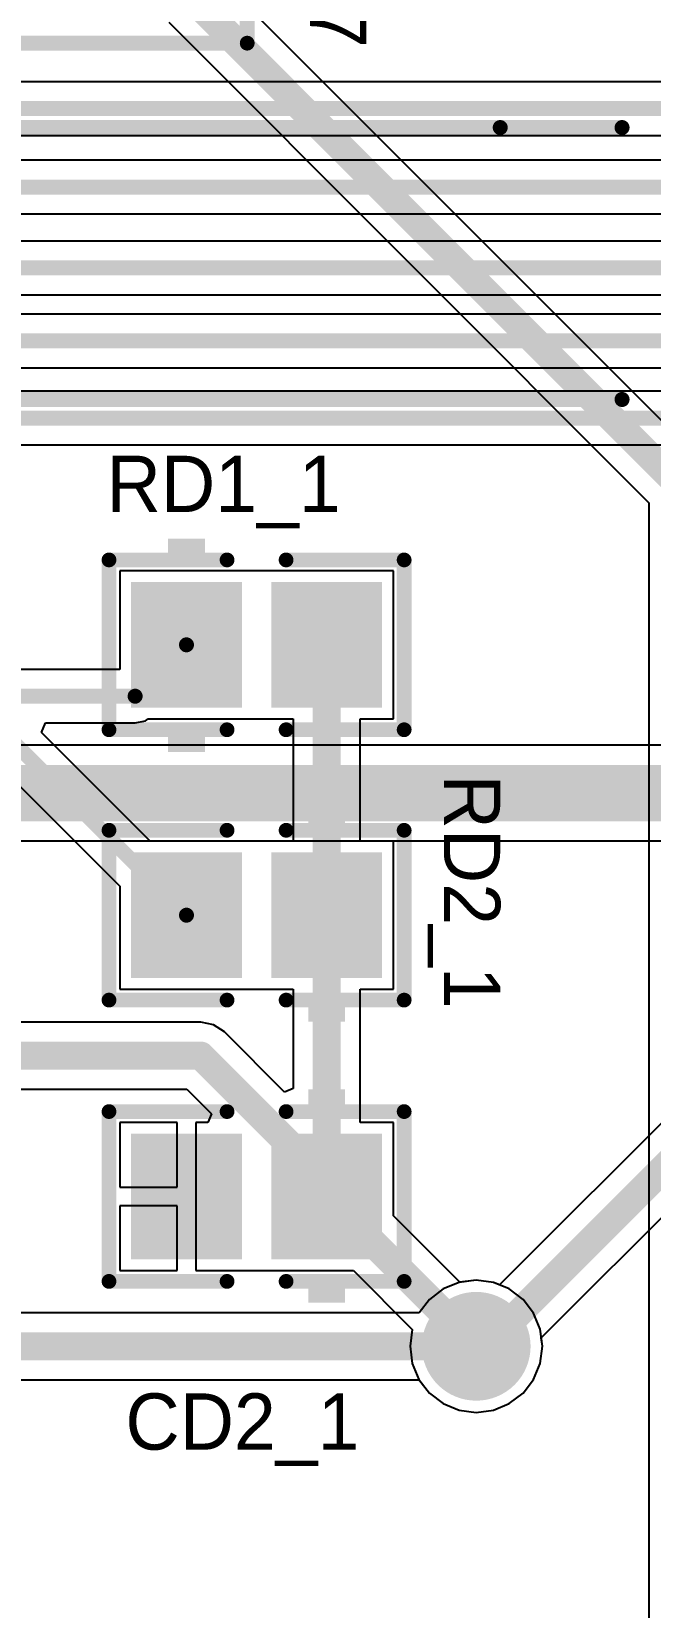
# Model space of a CAD drawing. Header units: millimetres. Extents: x 0.67 to 7.75, y 0.64 to 6.06.
# Drawn here: x 2.693 to 3.023, y 1.931 to 2.771 of the extents above; entities that cross this region are included whole.
import ezdxf

# ---------------------------------------------------------------- set-up
doc = ezdxf.new("R2010")
doc.units = ezdxf.units.MM
doc.header["$MEASUREMENT"] = 0
for name, color, linetype in [('BottomLayer', 5, 'Continuous'), ('BottomSolder', 6, 'Continuous'), ('MultiLayer', 9, 'Continuous'), ('PadHoleLayer', 156, 'Continuous'), ('TopLayer', 1, 'Continuous'), ('TopOverlay', 2, 'Continuous'), ('TopPaste', 8, 'Continuous'), ('TopSolder', 216, 'Continuous'), ('ViaHoleLayer', 16, 'Continuous')]:
    doc.layers.add(name, color=color, linetype=linetype)

# ---------------------------------------------------------------- blocks, each defined once
blk = doc.blocks.new('CC2012_0805_43')
at = {"layer": 'TopLayer'}
for points in [[(-0.062992, -0.0295275), (-0.011811, -0.0295275), (-0.062992, 0.0295275), (-0.011811, 0.0295275)], [(0.0118111, -0.0295275), (0.0629921, -0.0295275), (0.0118111, 0.0295275), (0.0629921, 0.0295275)]]:
    blk.add_solid(points, dxfattribs=at)
at = {"layer": 'TopOverlay', "const_width": 0.007874}
for points in [[(-0.0787401, 0.0452756), (-0.0787401, -0.0452756)], [(-0.015748, 0.0452756), (-0.0787401, 0.0452756)], [(0.0787402, 0.0452756), (0.0157481, 0.0452756)], [(0.0787402, 0.0452756), (0.0787402, -0.0452756)], [(-0.015748, -0.0452756), (-0.0787401, -0.0452756)], [(0.0787402, -0.0452756), (0.0157481, -0.0452756)]]:
    blk.add_lwpolyline(points, dxfattribs=at)
at = {"layer": 'TopOverlay', "const_width": 0.003937}
for points in [[(-0.0807086, 0.0452756, 1), (-0.0767716, 0.0452756, 1)], [(-0.0807086, 0.0452756, 1), (-0.0767716, 0.0452756, 1)], [(-0.0177165, 0.0452756, 1), (-0.0137795, 0.0452756, 1)], [(0.0137796, 0.0452756, 1), (0.0177166, 0.0452756, 1)], [(0.0767717, 0.0452756, 1), (0.0807087, 0.0452756, 1)], [(0.0767717, 0.0452756, 1), (0.0807087, 0.0452756, 1)], [(-0.0807086, -0.0452756, 1), (-0.0767716, -0.0452756, 1)], [(-0.0807086, -0.0452756, 1), (-0.0767716, -0.0452756, 1)], [(-0.0177165, -0.0452756, 1), (-0.0137795, -0.0452756, 1)], [(0.0137796, -0.0452756, 1), (0.0177166, -0.0452756, 1)], [(0.0767717, -0.0452756, 1), (0.0807087, -0.0452756, 1)], [(0.0767717, -0.0452756, 1), (0.0807087, -0.0452756, 1)]]:
    blk.add_lwpolyline(points, format="xyb", close=True, dxfattribs=at)
at = {"layer": 'TopOverlay'}
for points in [[(-0.0472441, 0.0488167), (-0.0275591, 0.0488167), (-0.0472441, 0.0566907), (-0.0275591, 0.0566907)], [(-0.0472463, -0.0570868), (-0.0275613, -0.0570868), (-0.0472463, -0.0492128), (-0.0275613, -0.0492128)]]:
    blk.add_solid(points, dxfattribs=at)
at = {"layer": 'TopPaste'}
for points in [[(-0.062992, -0.0295275), (-0.011811, -0.0295275), (-0.062992, 0.0295275), (-0.011811, 0.0295275)], [(0.0118111, -0.0295275), (0.0629921, -0.0295275), (0.0118111, 0.0295275), (0.0629921, 0.0295275)]]:
    blk.add_solid(points, dxfattribs=at)
at = {"layer": 'TopSolder'}
for points in [[(-0.066992, -0.0335275), (-0.007811, -0.0335275), (-0.066992, 0.0335275), (-0.007811, 0.0335275)], [(0.0078111, -0.0335275), (0.0669921, -0.0335275), (0.0078111, 0.0335275), (0.0669921, 0.0335275)]]:
    blk.add_solid(points, dxfattribs=at)
blk = doc.blocks.new('CC2012_0805_44')
at = {"layer": 'TopLayer'}
for points in [[(-0.062992, -0.0295275), (-0.011811, -0.0295275), (-0.062992, 0.0295275), (-0.011811, 0.0295275)], [(0.0118111, -0.0295275), (0.0629921, -0.0295275), (0.0118111, 0.0295275), (0.0629921, 0.0295275)]]:
    blk.add_solid(points, dxfattribs=at)
at = {"layer": 'TopOverlay', "const_width": 0.007874}
for points in [[(-0.0787401, -0.0452756), (-0.0787401, 0.0452756)], [(-0.0787401, 0.0452756), (-0.015748, 0.0452756)], [(0.0157481, 0.0452756), (0.0787402, 0.0452756)], [(0.0787402, -0.0452756), (0.0787402, 0.0452756)], [(-0.0787401, -0.0452756), (-0.015748, -0.0452756)], [(0.0157481, -0.0452756), (0.0787402, -0.0452756)]]:
    blk.add_lwpolyline(points, dxfattribs=at)
at = {"layer": 'TopOverlay', "const_width": 0.003937}
for points in [[(-0.0807086, 0.0452756, 1), (-0.0767716, 0.0452756, 1)], [(-0.0807086, 0.0452756, 1), (-0.0767716, 0.0452756, 1)], [(-0.0177165, 0.0452756, 1), (-0.0137795, 0.0452756, 1)], [(0.0137796, 0.0452756, 1), (0.0177166, 0.0452756, 1)], [(0.0767717, 0.0452756, 1), (0.0807087, 0.0452756, 1)], [(0.0767717, 0.0452756, 1), (0.0807087, 0.0452756, 1)], [(-0.0807086, -0.0452756, 1), (-0.0767716, -0.0452756, 1)], [(-0.0807086, -0.0452756, 1), (-0.0767716, -0.0452756, 1)], [(-0.0177165, -0.0452756, 1), (-0.0137795, -0.0452756, 1)], [(0.0137796, -0.0452756, 1), (0.0177166, -0.0452756, 1)], [(0.0767717, -0.0452756, 1), (0.0807087, -0.0452756, 1)], [(0.0767717, -0.0452756, 1), (0.0807087, -0.0452756, 1)]]:
    blk.add_lwpolyline(points, format="xyb", close=True, dxfattribs=at)
at = {"layer": 'TopOverlay'}
for points in [[(-0.0472651, 0.0488183), (-0.0275801, 0.0488183), (-0.0472651, 0.0566923), (-0.0275801, 0.0566923)], [(-0.0472447, -0.0570656), (-0.0275597, -0.0570656), (-0.0472447, -0.0491916), (-0.0275597, -0.0491916)]]:
    blk.add_solid(points, dxfattribs=at)
at = {"layer": 'TopPaste'}
for points in [[(-0.062992, -0.0295275), (-0.011811, -0.0295275), (-0.062992, 0.0295275), (-0.011811, 0.0295275)], [(0.0118111, -0.0295275), (0.0629921, -0.0295275), (0.0118111, 0.0295275), (0.0629921, 0.0295275)]]:
    blk.add_solid(points, dxfattribs=at)
at = {"layer": 'TopSolder'}
for points in [[(-0.066992, -0.0335275), (-0.007811, -0.0335275), (-0.066992, 0.0335275), (-0.007811, 0.0335275)], [(0.0078111, -0.0335275), (0.0669921, -0.0335275), (0.0078111, 0.0335275), (0.0669921, 0.0335275)]]:
    blk.add_solid(points, dxfattribs=at)
blk = doc.blocks.new('CC2012_0805_61')
at = {"layer": 'TopLayer'}
for points in [[(-0.062992, -0.0295275), (-0.011811, -0.0295275), (-0.062992, 0.0295275), (-0.011811, 0.0295275)], [(0.0118111, -0.0295275), (0.0629921, -0.0295275), (0.0118111, 0.0295275), (0.0629921, 0.0295275)]]:
    blk.add_solid(points, dxfattribs=at)
at = {"layer": 'TopOverlay', "const_width": 0.007874}
for points in [[(-0.0787401, 0.0452756), (-0.0787401, -0.0452756)], [(-0.015748, 0.0452756), (-0.0787401, 0.0452756)], [(0.0787402, 0.0452756), (0.0157481, 0.0452756)], [(0.0787402, 0.0452756), (0.0787402, -0.0452756)], [(-0.015748, -0.0452756), (-0.0787401, -0.0452756)], [(0.0787402, -0.0452756), (0.0157481, -0.0452756)]]:
    blk.add_lwpolyline(points, dxfattribs=at)
at = {"layer": 'TopOverlay', "const_width": 0.003937}
for points in [[(-0.0807086, 0.0452756, 1), (-0.0767716, 0.0452756, 1)], [(-0.0807086, 0.0452756, 1), (-0.0767716, 0.0452756, 1)], [(-0.0177165, 0.0452756, 1), (-0.0137795, 0.0452756, 1)], [(0.0137796, 0.0452756, 1), (0.0177166, 0.0452756, 1)], [(0.0767717, 0.0452756, 1), (0.0807087, 0.0452756, 1)], [(0.0767717, 0.0452756, 1), (0.0807087, 0.0452756, 1)], [(-0.0807086, -0.0452756, 1), (-0.0767716, -0.0452756, 1)], [(-0.0807086, -0.0452756, 1), (-0.0767716, -0.0452756, 1)], [(-0.0177165, -0.0452756, 1), (-0.0137795, -0.0452756, 1)], [(0.0137796, -0.0452756, 1), (0.0177166, -0.0452756, 1)], [(0.0767717, -0.0452756, 1), (0.0807087, -0.0452756, 1)], [(0.0767717, -0.0452756, 1), (0.0807087, -0.0452756, 1)]]:
    blk.add_lwpolyline(points, format="xyb", close=True, dxfattribs=at)
at = {"layer": 'TopOverlay'}
for points in [[(-0.0472567, 0.0488175), (-0.0275717, 0.0488175), (-0.0472567, 0.0566915), (-0.0275717, 0.0566915)], [(-0.0472455, -0.0570742), (-0.0275605, -0.0570742), (-0.0472455, -0.0492002), (-0.0275605, -0.0492002)]]:
    blk.add_solid(points, dxfattribs=at)
at = {"layer": 'TopPaste'}
for points in [[(-0.062992, -0.0295275), (-0.011811, -0.0295275), (-0.062992, 0.0295275), (-0.011811, 0.0295275)], [(0.0118111, -0.0295275), (0.0629921, -0.0295275), (0.0118111, 0.0295275), (0.0629921, 0.0295275)]]:
    blk.add_solid(points, dxfattribs=at)
at = {"layer": 'TopSolder'}
for points in [[(-0.066992, -0.0335275), (-0.007811, -0.0335275), (-0.066992, 0.0335275), (-0.007811, 0.0335275)], [(0.0078111, -0.0335275), (0.0669921, -0.0335275), (0.0078111, 0.0335275), (0.0669921, 0.0335275)]]:
    blk.add_solid(points, dxfattribs=at)
blk = doc.blocks.new('HDR1X2_200')
at = {"layer": 'BottomLayer', "const_width": 0.0295275}
blk.add_lwpolyline([(0.0852362, 0, 1), (0.1147638, 0, 1)], format="xyb", close=True, dxfattribs=at)
at = {"layer": 'BottomLayer'}
blk.add_solid([(-0.0295275, -0.0295275), (0.0295275, -0.0295275), (-0.0295275, 0.0295275), (0.0295275, 0.0295275)], dxfattribs=at)
at = {"layer": 'BottomSolder', "const_width": 0.0335275}
blk.add_lwpolyline([(0.0832362, 0, 1), (0.1167638, 0, 1)], format="xyb", close=True, dxfattribs=at)
at = {"layer": 'BottomSolder'}
blk.add_solid([(-0.0335275, -0.0335275), (0.0335275, -0.0335275), (-0.0335275, 0.0335275), (0.0335275, 0.0335275)], dxfattribs=at)
at = {"layer": 'MultiLayer', "const_width": 0.0295275}
blk.add_lwpolyline([(0.0852362, 0, 1), (0.1147638, 0, 1)], format="xyb", close=True, dxfattribs=at)
at = {"layer": 'MultiLayer'}
blk.add_solid([(-0.0295275, -0.0295275), (0.0295275, -0.0295275), (-0.0295275, 0.0295275), (0.0295275, 0.0295275)], dxfattribs=at)
at = {"layer": 'PadHoleLayer', "const_width": 0.0177165}
for points in [[(-0.0088583, 0, 1), (0.0088583, 0, 1)], [(0.0911417, 0, 1), (0.1088583, 0, 1)]]:
    blk.add_lwpolyline(points, format="xyb", close=True, dxfattribs=at)
at = {"layer": 'TopLayer', "const_width": 0.0295275}
blk.add_lwpolyline([(0.0852362, 0, 1), (0.1147638, 0, 1)], format="xyb", close=True, dxfattribs=at)
at = {"layer": 'TopLayer'}
blk.add_solid([(-0.0295275, -0.0295275), (0.0295275, -0.0295275), (-0.0295275, 0.0295275), (0.0295275, 0.0295275)], dxfattribs=at)
at = {"layer": 'TopOverlay', "const_width": 0.007874}
for points in [[(-0.05, -0.05), (-0.05, 0.05)], [(-0.05, 0.05), (0.15, 0.05)], [(0.15, -0.05), (0.15, 0.05)], [(-0.05, -0.05), (0.15, -0.05)]]:
    blk.add_lwpolyline(points, dxfattribs=at)
at = {"layer": 'TopOverlay', "const_width": 0.003937}
for points in [[(-0.0519685, 0.05, 1), (-0.0480315, 0.05, 1)], [(-0.0519685, 0.05, 1), (-0.0480315, 0.05, 1)], [(0.1480315, 0.05, 1), (0.1519685, 0.05, 1)], [(0.1480315, 0.05, 1), (0.1519685, 0.05, 1)], [(-0.0519685, -0.05, 1), (-0.0480315, -0.05, 1)], [(-0.0519685, -0.05, 1), (-0.0480315, -0.05, 1)], [(0.1480315, -0.05, 1), (0.1519685, -0.05, 1)], [(0.1480315, -0.05, 1), (0.1519685, -0.05, 1)]]:
    blk.add_lwpolyline(points, format="xyb", close=True, dxfattribs=at)
at = {"layer": 'TopSolder', "const_width": 0.0335275}
blk.add_lwpolyline([(0.0832362, 0, 1), (0.1167638, 0, 1)], format="xyb", close=True, dxfattribs=at)
at = {"layer": 'TopSolder'}
blk.add_solid([(-0.0335275, -0.0335275), (0.0335275, -0.0335275), (-0.0335275, 0.0335275), (0.0335275, 0.0335275)], dxfattribs=at)

msp = doc.modelspace()

# ---------------------------------------------------------------- linework, layer by layer
at = {"layer": 'BottomLayer'}
for p, q in [((3.8992145, 2.7442743), (2.3319711, 2.7442743)), ((2.3319711, 2.7157257), (3.7848557, 2.7157257)), ((3.782086, 2.7024121), (2.32925, 2.7024121)), ((2.2781997, 2.6738635), (3.7014268, 2.6738635)), ((3.6393902, 2.6592743), (2.2726647, 2.6592743)), ((2.2207284, 2.6307257), (3.6251342, 2.6307257)), ((3.6240289, 2.6203649), (2.2192138, 2.6203649)), ((2.1674228, 2.5918163), (3.5251579, 2.5918163)), ((3.5230289, 2.5792743), (2.1656789, 2.5792743)), ((2.1065569, 2.5507257), (3.4209252, 2.5507257)), ((3.241, 2.3904898), (2.1092748, 2.3904898)), ((2.1092748, 2.3395102), (3.2045324, 2.3395102)), ((3.0671572, 2.2273907), (2.9424805, 2.1027141)), ((2.9647124, 2.0744788), (3.0976165, 2.207383)), ((2.9208632, 2.1040991), (2.912349, 2.1005724)), ((2.93, 2.105302), (2.9208632, 2.1040991)), ((2.9391368, 2.1040991), (2.93, 2.105302)), ((2.9424805, 2.1027141), (2.9391368, 2.1040991)), ((2.9050377, 2.0949623), (2.8995748, 2.0878428)), ((2.912349, 2.1005724), (2.9050377, 2.0949623)), ((2.8995748, 2.0878428), (2.6277787, 2.0878428)), ((2.9640991, 2.0608632), (2.965302, 2.07)), ((2.965302, 2.07), (2.9647124, 2.0744788)), ((2.9605724, 2.052349), (2.9640991, 2.0608632)), ((2.6228011, 2.0521572), (2.8995748, 2.0521572)), ((2.8995748, 2.0521572), (2.9050377, 2.0450377)), ((2.9549623, 2.0450377), (2.9605724, 2.052349)), ((2.9050377, 2.0450377), (2.912349, 2.0394276)), ((2.947651, 2.0394276), (2.9549623, 2.0450377)), ((2.912349, 2.0394276), (2.9208632, 2.0359009)), ((2.9208632, 2.0359009), (2.93, 2.034698)), ((2.93, 2.034698), (2.9391368, 2.0359009)), ((2.9391368, 2.0359009), (2.947651, 2.0394276))]:
    msp.add_line(p, q, dxfattribs=at)
for points, const_width in [([(2.3, 2.73), (3.9271378, 2.73)], 0.008), ([(1.0218622, 2.6881378), (6.4518622, 2.6881378)], 0.008), ([(1.0395442, 2.645), (3.6397551, 2.645)], 0.008), ([(1.0310906, 2.6060906), (6.2439094, 2.6060906)], 0.008), ([(1.025, 2.565), (3.555, 2.565)], 0.008), ([(2.085, 2.365), (3.241, 2.365)], 0.03), ([(2.935, 2.07), (3.085, 2.22)], 0.015), ([(2.6096442, 2.07), (2.935, 2.07)], 0.015)]:
    msp.add_lwpolyline(points, dxfattribs=dict(at, const_width=const_width))
for points, const_width in [([(2.9175, 2.07, 1), (2.9425, 2.07, 1)], 0.025), ([(2.93125, 2.07, 1), (2.93875, 2.07, 1)], 0.0075), ([(2.93125, 2.07, 1), (2.93875, 2.07, 1)], 0.0075)]:
    msp.add_lwpolyline(points, format="xyb", close=True, dxfattribs=dict(at, const_width=const_width))
at = {"layer": 'BottomSolder', "const_width": 0.029}
msp.add_lwpolyline([(2.9155, 2.07, 1), (2.9445, 2.07, 1)], format="xyb", close=True, dxfattribs=at)
at = {"layer": 'MultiLayer', "const_width": 0.025}
msp.add_lwpolyline([(2.9175, 2.07, 1), (2.9425, 2.07, 1)], format="xyb", close=True, dxfattribs=at)
at = {"layer": 'TopLayer'}
for p, q in [((3.0526165, 2.5398426), (2.7938412, 2.798618)), ((2.7659067, 2.7760853), (3.0221572, 2.5198349)), ((3.0221572, 2.5198349), (3.0221572, 1.3215886)), ((2.8109842, 2.4835759), (2.7398034, 2.4835759)), ((2.7398034, 2.4835759), (2.7398034, 2.4309319)), ((2.8146067, 2.4835761), (2.8109842, 2.4835761)), ((2.8109842, 2.4835761), (2.8109842, 2.4835759)), ((2.8146067, 2.4835759), (2.8146067, 2.4835761)), ((2.8857875, 2.4835759), (2.8146067, 2.4835759)), ((2.8857875, 2.4045209), (2.8857875, 2.4835759)), ((2.7398034, 2.4309319), (2.6527954, 2.4309319)), ((2.7480031, 2.4023832), (2.7534656, 2.4034699)), ((2.7534656, 2.4034699), (2.7550386, 2.4045209)), ((2.7550386, 2.4045209), (2.8109842, 2.4045209)), ((2.8109842, 2.4045209), (2.8109842, 2.4045207)), ((2.8109842, 2.4045207), (2.8146067, 2.4045207)), ((2.8146067, 2.4045207), (2.8146067, 2.4045209)), ((2.8146067, 2.4045209), (2.8323541, 2.4045209)), ((2.8323541, 2.4045209), (2.8323541, 2.3394135)), ((2.8680397, 2.3394135), (2.8680397, 2.4045209)), ((2.8680397, 2.4045209), (2.8857875, 2.4045209)), ((2.6980835, 2.3973833), (2.7001546, 2.4023833)), ((2.7560532, 2.3394135), (2.6980835, 2.3973833)), ((2.7001546, 2.4023833), (2.7480026, 2.4023833)), ((2.7480026, 2.4023833), (2.7480031, 2.4023832)), ((2.6783, 2.3767928), (2.7398033, 2.3152896)), ((2.8109841, 2.3394135), (2.7560532, 2.3394135)), ((2.8146066, 2.3394137), (2.8109841, 2.3394137)), ((2.8109841, 2.3394137), (2.8109841, 2.3394135)), ((2.8146066, 2.3394135), (2.8146066, 2.3394137)), ((2.8323541, 2.3394135), (2.8146066, 2.3394135)), ((2.8857874, 2.3394135), (2.8680397, 2.3394135)), ((2.8857874, 2.2603585), (2.8857874, 2.3394135)), ((2.7398033, 2.3152896), (2.7398033, 2.2603585)), ((2.7398033, 2.2603585), (2.8109841, 2.2603585)), ((2.8109841, 2.2603585), (2.8109841, 2.2603583)), ((2.8109841, 2.2603583), (2.8146066, 2.2603583)), ((2.8146066, 2.2603583), (2.8146066, 2.2603585)), ((2.8146066, 2.2603585), (2.8323541, 2.2603585)), ((2.8323541, 2.2603585), (2.8323541, 2.2074123)), ((2.8680397, 2.1894135), (2.8680397, 2.2603585)), ((2.8680397, 2.2603585), (2.8857874, 2.2603585)), ((2.783, 2.2428428), (2.6584772, 2.2428428)), ((2.7898282, 2.2414846), (2.783, 2.2428428)), ((2.7956168, 2.2376168), (2.7898282, 2.2414846)), ((2.8277347, 2.2054989), (2.7956168, 2.2376168)), ((2.651087, 2.2071572), (2.7756092, 2.2071572)), ((2.7756092, 2.2071572), (2.7887335, 2.1940329)), ((2.8323541, 2.2074123), (2.8277347, 2.2054989)), ((2.7887335, 2.1940329), (2.7868201, 2.1894135)), ((2.7703938, 2.1894135), (2.7398033, 2.1894135)), ((2.7398033, 2.1894135), (2.7398033, 2.154886)), ((2.7703938, 2.154886), (2.7703938, 2.1894135)), ((2.7868201, 2.1894135), (2.7803938, 2.1894135)), ((2.7803938, 2.1894135), (2.7803938, 2.149886)), ((2.8857874, 2.1894135), (2.8680397, 2.1894135)), ((2.8857874, 2.1395291), (2.8857874, 2.1894135)), ((2.7398033, 2.154886), (2.7703938, 2.154886)), ((2.7703938, 2.144886), (2.7398033, 2.144886)), ((2.7398033, 2.144886), (2.7398033, 2.1103585)), ((2.7703938, 2.1103585), (2.7703938, 2.144886)), ((2.7803938, 2.149886), (2.7803938, 2.1103585)), ((2.9211761, 2.1041403), (2.8857874, 2.1395291)), ((2.7398033, 2.1103585), (2.7703938, 2.1103585)), ((2.7803938, 2.1103585), (2.8109841, 2.1103585)), ((2.8109841, 2.1103585), (2.8109842, 2.1103583)), ((2.8109842, 2.1103583), (2.8146066, 2.1103583)), ((2.8146066, 2.1103584), (2.8159843, 2.1103585)), ((2.8146066, 2.1103583), (2.8146066, 2.1103584)), ((2.8159843, 2.1103585), (2.8644908, 2.1103585)), ((2.8644908, 2.1103585), (2.895879, 2.0789704)), ((2.93, 2.105302), (2.9211761, 2.1041403)), ((2.9391368, 2.1040991), (2.93, 2.105302)), ((2.947651, 2.1005724), (2.9391368, 2.1040991)), ((2.9549623, 2.0949623), (2.947651, 2.1005724)), ((2.9605724, 2.087651), (2.9549623, 2.0949623)), ((2.9640991, 2.0791368), (2.9605724, 2.087651)), ((2.895879, 2.0789704), (2.894698, 2.07)), ((2.965302, 2.07), (2.9640991, 2.0791368)), ((2.894698, 2.07), (2.8959009, 2.0608632)), ((2.9640991, 2.0608632), (2.965302, 2.07)), ((2.8959009, 2.0608632), (2.8994276, 2.052349)), ((2.9605724, 2.052349), (2.9640991, 2.0608632)), ((2.8994276, 2.052349), (2.9050377, 2.0450377)), ((2.9549623, 2.0450377), (2.9605724, 2.052349)), ((2.9050377, 2.0450377), (2.912349, 2.0394276)), ((2.947651, 2.0394276), (2.9549623, 2.0450377)), ((2.912349, 2.0394276), (2.9208632, 2.0359009)), ((2.9208632, 2.0359009), (2.93, 2.034698)), ((2.93, 2.034698), (2.9391368, 2.0359009)), ((2.9391368, 2.0359009), (2.947651, 2.0394276))]:
    msp.add_line(p, q, dxfattribs=at)
for points, const_width in [([(2.7577954, 2.8094302), (3.04, 2.5272256)], 0.015), ([(2.7480031, 2.4166576), (2.7753939, 2.4440484)], 0.008), ([(2.8501969, 2.4440483), (2.850197, 2.4440484)], 0.015), ([(2.8501969, 2.299886), (2.8501969, 2.4440483)], 0.015), ([(2.6137954, 2.4166576), (2.7480031, 2.4166576)], 0.008), ([(2.6842127, 2.3910671), (2.7753938, 2.299886)], 0.008), ([(2.8501969, 2.1578031), (2.8501969, 2.299886)], 0.015), ([(2.6510865, 2.225), (2.783, 2.225)], 0.015), ([(2.783, 2.225), (2.8501969, 2.1578031)], 0.015), ([(2.8501969, 2.149886), (2.8501969, 2.1578031)], 0.015), ([(2.8501969, 2.149886), (2.93, 2.0700829)], 0.015), ([(2.93, 2.07), (2.93, 2.0700829)], 0.015)]:
    msp.add_lwpolyline(points, dxfattribs=dict(at, const_width=const_width))
for points, const_width in [([(2.7733939, 2.4440484, 1), (2.7773939, 2.4440484, 1)], 0.004), ([(2.8464469, 2.4440483, 1), (2.8539469, 2.4440483, 1)], 0.0075), ([(2.8464469, 2.4440483, 1), (2.8539469, 2.4440483, 1)], 0.0075), ([(2.846447, 2.4440484, 1), (2.853947, 2.4440484, 1)], 0.0075), ([(2.7460031, 2.4166576, 1), (2.7500031, 2.4166576, 1)], 0.004), ([(2.7460031, 2.4166576, 1), (2.7500031, 2.4166576, 1)], 0.004), ([(2.7733938, 2.299886, 1), (2.7773938, 2.299886, 1)], 0.004), ([(2.8464469, 2.299886, 1), (2.8539469, 2.299886, 1)], 0.0075), ([(2.8464469, 2.299886, 1), (2.8539469, 2.299886, 1)], 0.0075), ([(2.77925, 2.225, 1), (2.78675, 2.225, 1)], 0.0075), ([(2.77925, 2.225, 1), (2.78675, 2.225, 1)], 0.0075), ([(2.8464469, 2.1578031, 1), (2.8539469, 2.1578031, 1)], 0.0075), ([(2.8464469, 2.1578031, 1), (2.8539469, 2.1578031, 1)], 0.0075), ([(2.8464469, 2.1578031, 1), (2.8539469, 2.1578031, 1)], 0.0075), ([(2.8464469, 2.149886, 1), (2.8539469, 2.149886, 1)], 0.0075), ([(2.8464469, 2.149886, 1), (2.8539469, 2.149886, 1)], 0.0075), ([(2.9175, 2.07, 1), (2.9425, 2.07, 1)], 0.025), ([(2.92625, 2.0700829, 1), (2.93375, 2.0700829, 1)], 0.0075), ([(2.92625, 2.0700829, 1), (2.93375, 2.0700829, 1)], 0.0075), ([(2.92625, 2.07, 1), (2.93375, 2.07, 1)], 0.0075)]:
    msp.add_lwpolyline(points, format="xyb", close=True, dxfattribs=dict(at, const_width=const_width))
at = {"layer": 'TopOverlay', "const_width": 0.008}
for points in [[(2.0277954, 2.719886), (2.9427954, 2.719886)], [(2.9427954, 2.719886), (3.0077954, 2.719886)], [(2.0277954, 2.574886), (3.0077954, 2.574886)]]:
    msp.add_lwpolyline(points, dxfattribs=at)
at = {"layer": 'TopOverlay', "const_width": 0.004}
for points in [[(2.9407954, 2.719886, 1), (2.9447954, 2.719886, 1)], [(2.9407954, 2.719886, 1), (2.9447954, 2.719886, 1)], [(3.0057954, 2.719886, 1), (3.0097954, 2.719886, 1)], [(3.0057954, 2.574886, 1), (3.0097954, 2.574886, 1)]]:
    msp.add_lwpolyline(points, format="xyb", close=True, dxfattribs=at)
at = {"layer": 'TopSolder', "const_width": 0.029}
msp.add_lwpolyline([(2.9155, 2.07, 1), (2.9445, 2.07, 1)], format="xyb", close=True, dxfattribs=at)
at = {"layer": 'ViaHoleLayer', "const_width": 0.014}
msp.add_lwpolyline([(2.923, 2.07, 1), (2.937, 2.07, 1)], format="xyb", close=True, dxfattribs=at)

# ---------------------------------------------------------------- block references
for name, p, rotation in [('HDR1X2_200', (2.6577954, 2.814886), 360), ('CC2012_0805_44', (2.8127954, 2.4440484), 360), ('CC2012_0805_43', (2.8127954, 2.299886), 180), ('CC2012_0805_61', (2.8127954, 2.149886), 180)]:
    msp.add_blockref(name, p, dxfattribs=dict(rotation=rotation))

# ---------------------------------------------------------------- texts
at = {"layer": 'TopOverlay'}
for s, p in [('H2_7', (2.8412954, 2.858386)), ('RD2_1', (2.9127954, 2.374886))]:
    msp.add_text(s, height=0.03, rotation=270, dxfattribs=at).set_placement(p)
for s, p in [('RD1_1', (2.7327954, 2.514886)), ('CD2_1', (2.7427954, 2.014886))]:
    msp.add_text(s, height=0.03, dxfattribs=at).set_placement(p)

doc.saveas('drawing.dxf')
